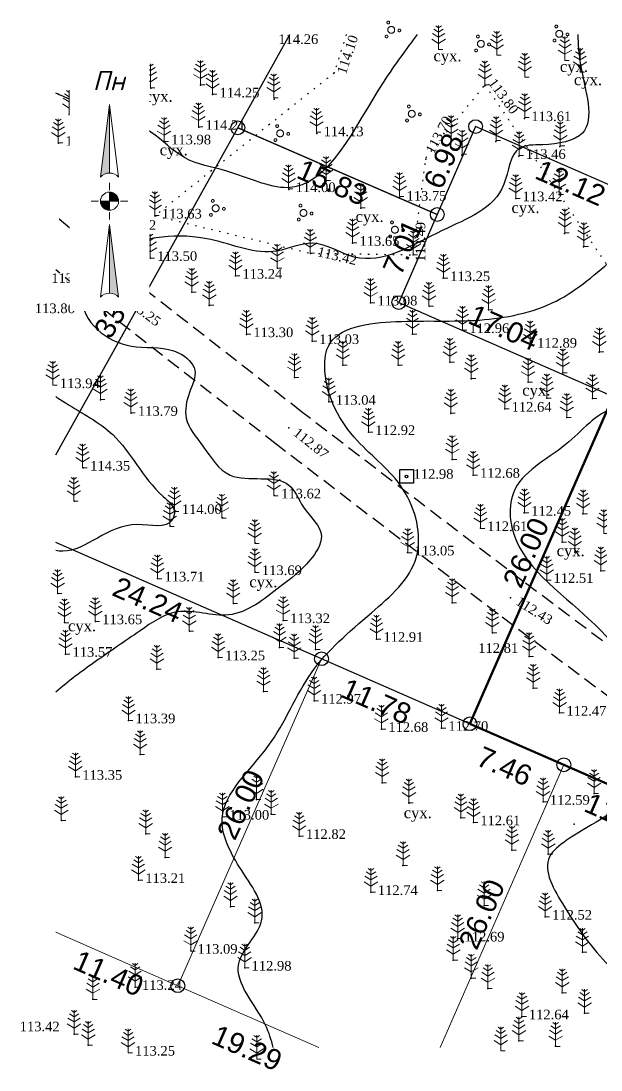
# Model space of a CAD drawing. Header units: millimetres. Extents: x 5405551.2 to 5405638.4, y 5525115.8 to 5525193.9.
# Drawn here: x 5405551.2 to 5405593.4, y 5525115.8 to 5525192.2 of the extents above; entities that cross this region are included whole.
import ezdxf
from ezdxf.enums import TextEntityAlignment as Align

# ---------------------------------------------------------------- set-up
doc = ezdxf.new("R2010")
doc.units = ezdxf.units.MM
doc.set_wipeout_variables(frame=1)
for name, pattern in [('DASHEDX2', [1.5, 1, -0.5]), ('HIDDEN', [0.5, 0, -0.5]), ('суцільна', [50, 50, 0])]:
    doc.linetypes.add(name, pattern=pattern)
for name, color, linetype, lineweight in [('#Лист (текст_ПН)', 250, 'Continuous', 0), ('#Штамп', 250, 'Continuous', 0), ('Контур', 7, 'HIDDEN', 30), ('ТОЧКИ', 7, 'Continuous', 30), ('усл. знак', 7, 'суцільна', 20)]:
    doc.layers.add(name, color=color, linetype=linetype, lineweight=lineweight)
for name, color, linetype in [('SC007', 7, 'Continuous'), ('горизонтали', 42, 'Continuous'), ('дороги', 7, 'Continuous'), ('Ділянки_Межі', 10, 'Continuous'), ('надписи', 7, 'Continuous'), ('отметки', 7, 'Continuous'), ('промеры', 185, 'Continuous'), ('Растительность', 7, 'Continuous')]:
    doc.layers.add(name, color=color, linetype=linetype)
doc.styles.get("Standard").update_dxf_attribs({"font": 'arial.ttf'})
doc.styles.add('times', font='times.ttf')
doc.styles.add('Мой_Топо', font='isocpeui.ttf')

# ---------------------------------------------------------------- blocks, each defined once
blk = doc.blocks.new('SYMBOL902')
at = {"layer": 'SC007'}
blk.add_lwpolyline([(-1.25, -1.25), (-1.25, 1.25), (1.25, 1.25), (1.25, -1.25)], close=True, dxfattribs=at)
blk.add_circle((0, 0), 0.25, dxfattribs=at)
blk = doc.blocks.new('A$C51FE15A3')
at = {"layer": 'Растительность', "color": 94, "lineweight": 0}
for points in [[(-0.201, 1.726), (0, 1.584), (0.201, 1.726)], [(0, 1.75), (0, 0), (0.319, 0)], [(-0.447, 1.172), (0, 0.895), (0.447, 1.172)], [(-0.343, 1.489), (0, 1.267), (0.343, 1.489)], [(-0.493, 0.753), (0, 0.444), (0.493, 0.753)]]:
    blk.add_lwpolyline(points, dxfattribs=at)
blk = doc.blocks.new('A$C72385B22')
at = {"layer": 'усл. знак'}
for centre, radius in [((0, 0), 0.625), ((-0.02, 1.49), 0.25), ((-1.29, -0.64), 0.25), ((1.28, -0.76), 0.25)]:
    blk.add_circle(centre, radius, dxfattribs=at)
blk = doc.blocks.new('*U6')
at = {"color": 0}
for points in [[(-0.113, 0), (-0.109, -0.029), (-0.097, -0.056)], [(-0.113, 0), (-0.097, -0.056), (0, 0)], [(-0.097, -0.056), (0, -0.113), (0, 0)], [(-0.097, -0.056), (-0.08, -0.08), (-0.056, -0.097)], [(-0.097, -0.056), (-0.056, -0.097), (0, -0.113)], [(-0.056, -0.097), (-0.029, -0.109), (0, -0.113)]]:
    blk.add_solid(points, dxfattribs=at)
blk = doc.blocks.new('*U7')
at = {"color": 0}
for points in [[(0, 0), (0.097, 0.056), (0, 0.113)], [(0.097, 0.056), (0.029, 0.109), (0, 0.113)], [(0, 0), (0.113, 0), (0.097, 0.056)], [(0.097, 0.056), (0.056, 0.097), (0.029, 0.109)], [(0.097, 0.056), (0.08, 0.08), (0.056, 0.097)], [(0.113, 0), (0.109, 0.029), (0.097, 0.056)]]:
    blk.add_solid(points, dxfattribs=at)
blk = doc.blocks.new('*U8')
at = {"color": 0}
for points in [[(0, -1.136), (0.021, -1.138), (0, -0.288)], [(0.021, -1.138), (0.042, -1.142), (0, -0.288)], [(0.042, -1.142), (0.062, -1.15), (0, -0.288)], [(0.062, -1.15), (0.081, -1.16), (0, -0.288)], [(0.081, -1.16), (0.098, -1.173), (0, -0.288)], [(0.098, -1.173), (0.113, -1.188), (0, -0.288)]]:
    blk.add_solid(points, dxfattribs=at)
blk = doc.blocks.new('*U9')
at = {"color": 0}
for points in [[(-0.113, 0.297), (-0.098, 0.312), (0, 1.197)], [(-0.098, 0.312), (-0.081, 0.325), (0, 1.197)], [(-0.081, 0.325), (-0.062, 0.335), (0, 1.197)], [(-0.062, 0.335), (-0.042, 0.343), (0, 1.197)], [(-0.042, 0.343), (-0.021, 0.347), (0, 1.197)], [(-0.021, 0.347), (0, 0.349), (0, 1.197)]]:
    blk.add_solid(points, dxfattribs=at)
blk = doc.blocks.new('#Північ')
at = {"color": 7}
blk.add_wipeout([(-2.901, 10.635), (2.901, 10.635), (2.901, -7.981), (-2.901, -7.981)], dxfattribs=at).dxf.layer = '#Лист (текст_ПН)'
at = {"layer": '#Лист (текст_ПН)'}
for p, q in [((-0.663, 1.748), (0, 7.043)), ((0, 7.043), (0, 2.052)), ((0, 7.043), (0.663, 1.748)), ((0, 1.337), (0, 0.807)), ((-1.337, 0), (-0.807, 0)), ((-0.662, 0), (0.662, 0)), ((0, 0.662), (0, -0.662)), ((1.337, 0), (0.807, 0)), ((0, -1.337), (0, -0.807)), ((-0.663, -6.99), (0, -1.695)), ((0, -1.695), (0.663, -6.99)), ((0, -1.695), (0, -6.686))]:
    blk.add_line(p, q, dxfattribs=at)
at = {"layer": '#Лист (текст_ПН)', "flags": 128}
for points in [[(0, 7.043), (-0.663, 1.748, -0.218585), (0, 2.052)], [(0, 0), (-0.662, 0, 0.414214), (0, -0.662)]]:
    blk.add_lwpolyline(points, format="xyb", close=True, dxfattribs=at)
at = {"layer": '#Лист (текст_ПН)'}
blk.add_circle((0, 0), 0.662, dxfattribs=at)
for centre in [(0, 1.178), (0, -7.56)]:
    blk.add_arc(centre, 0.874, 40.67981, 139.32019, dxfattribs=at)
at = {"layer": '#Лист (текст_ПН)', "xscale": 5.883850111352785, "yscale": 5.883850111352785, "zscale": 5.883850111352785}
for name in ['*U9', '*U6', '*U7', '*U8']:
    blk.add_blockref(name, (0, 0), dxfattribs=at)
at = {"layer": '#Лист (текст_ПН)', "style": 'Мой_Топо'}
blk.add_text('Пн', height=1.4, dxfattribs=at).set_placement((-1.217, 8.077))

msp = doc.modelspace()

# ---------------------------------------------------------------- linework, layer by layer
at = {"layer": 'горизонтали', "color": 32}
for points, knots in [([(5405580.041, 5525191.23, 114), (5405579.261, 5525190.16, 114), (5405576.124, 5525186.066, 114), (5405572.81, 5525178.256, 114), (5405566.621, 5525181.376, 114), (5405562.989, 5525181.896, 114), (5405560.657, 5525184.513, 114), (5405557.313, 5525185.481, 114), (5405555.208, 5525186.296, 114), (5405553.905, 5525186.879, 114), (5405553.731, 5525186.955, 114)], [25.437347, 25.437347, 25.437347, 25.437347, 29.319813, 39.765416, 44.323804, 47.57079, 50.637161, 54.318274, 57.561046, 58.054114, 58.054114, 58.054114, 58.054114]), ([(5405591.73, 5525191.23, 113.503), (5405591.74, 5525190.52, 113.503), (5405591.96, 5525187.985, 113.499), (5405593.459, 5525183.771, 113.485), (5405589.635, 5525183.133, 113.527), (5405586.83, 5525183.24, 113.43), (5405586.589, 5525178.804, 113.548), (5405581.428, 5525177.082, 113.48), (5405576.551, 5525173.804, 113.503), (5405572.622, 5525176.579, 113.5), (5405569.087, 5525174.795, 113.5), (5405564.473, 5525176.966, 113.5), (5405559.332, 5525176.496, 113.5), (5405556.352, 5525174.074, 113.5), (5405555.223, 5525171.651, 113.5), (5405556.917, 5525169.221, 113.5), (5405559.7, 5525168.24, 113.5), (5405562.296, 5525168.621, 113.5), (5405564.249, 5525166.844, 113.5), (5405563.352, 5525165.101, 113.5), (5405562.942, 5525163.059, 113.5), (5405564.629, 5525161.171, 113.5), (5405566.363, 5525158.158, 113.5), (5405570.613, 5525159.534, 113.5), (5405571.684, 5525156.553, 113.5), (5405573.627, 5525154.949, 113.5), (5405572.051, 5525152.507, 113.5), (5405569.761, 5525150.82, 113.5), (5405566.616, 5525148.238, 113.5), (5405562.705, 5525149.803, 113.5), (5405559.579, 5525147.6, 113.5), (5405556.731, 5525145.675, 113.5), (5405554.65, 5525144.148, 113.5), (5405553.731, 5525143.345, 113.5)], [33.782068, 33.782068, 33.782068, 33.782068, 35.810203, 40.782036, 43.797836, 45.537195, 48.357075, 53.995017, 60.660267, 63.870018, 66.510094, 71.403611, 78.276616, 80.570134, 82.821428, 85.493431, 88.242658, 91.392174, 93.090703, 94.746096, 96.646313, 99.00528, 101.912727, 106.243838, 108.163109, 110.655399, 112.587254, 115.519591, 119.766213, 123.497413, 126.54295, 130.488841, 134.100244, 134.100244, 134.100244, 134.100244]), ([(5405569.559, 5525117.477), (5405569.422, 5525118.023), (5405568.806, 5525120.123), (5405565.633, 5525123.218), (5405569.898, 5525126.87), (5405567.01, 5525130.436), (5405564.813, 5525135.049), (5405569.793, 5525139.231), (5405571.886, 5525145.046), (5405576.408, 5525148.838), (5405580.91, 5525152.767), (5405579.483, 5525158.546), (5405575.249, 5525161.535), (5405573.148, 5525165.322), (5405573.447, 5525169.884), (5405579.177, 5525170.538), (5405584.324, 5525170.172), (5405590.317, 5525171.304), (5405595.363, 5525175.98), (5405600.978, 5525179.595), (5405605.773, 5525185.68), (5405608.334, 5525189.233), (5405610.395, 5525191.23)], [260.247839, 260.247839, 260.247839, 260.247839, 261.95275, 266.836168, 270.378711, 274.599254, 278.374828, 284.568748, 290.803381, 296.97347, 302.199909, 307.230718, 312.080641, 317.652517, 319.446244, 324.715379, 330.803804, 336.542026, 341.909048, 351.135292, 356.471323, 364.821871, 364.821871, 364.821871, 364.821871]), ([(5405631.255, 5525191.23), (5405628.768, 5525187.724), (5405619.683, 5525182.406), (5405605.87, 5525177.649), (5405602.107, 5525168.069), (5405597.566, 5525163.574), (5405596.028, 5525164.185), (5405593.433, 5525164.191), (5405590.954, 5525160.883), (5405586.965, 5525159.117), (5405586.523, 5525153.415), (5405591.743, 5525149.767), (5405595.996, 5525145.101), (5405598.147, 5525140.306), (5405595.998, 5525135.121), (5405592.302, 5525133.657), (5405588.798, 5525130.974), (5405591.168, 5525126.951), (5405593.956, 5525122.982), (5405598.23, 5525120.109), (5405600.23, 5525118.04), (5405600.735, 5525117.477)], [46.765871, 46.765871, 46.765871, 46.765871, 60.280074, 74.750885, 89.023871, 90.640593, 91.784027, 93.610326, 98.076593, 103.244221, 105.220832, 113.967103, 119.548086, 124.864016, 128.424184, 134.979892, 136.668136, 140.471916, 145.840127, 152.573567, 154.934722, 154.934722, 154.934722, 154.934722]), ([(5405553.731, 5525164.864, 113.999), (5405553.981, 5525164.704, 113.999), (5405555.363, 5525163.797, 114), (5405558.719, 5525162.071, 114.025), (5405560.155, 5525158.595, 113.911), (5405562.53, 5525156.801, 114.055), (5405562.057, 5525155.107, 113.802), (5405558.149, 5525156.361, 114.185), (5405555.773, 5525153.418, 114.021), (5405553.908, 5525153.62, 113.994), (5405553.731, 5525153.654, 113.992)], [89.096324, 89.096324, 89.096324, 89.096324, 89.991548, 94.086682, 99.889377, 101.25486, 101.908936, 104.462973, 110.221445, 110.818035, 110.818035, 110.818035, 110.818035])]:
    msp.add_open_spline(points, degree=3, knots=knots, dxfattribs=at)
at = {"layer": 'дороги', "color": 7, "linetype": 'DASHEDX2'}
for points in [[(5405632.429, 5525117.477), (5405624.667, 5525123.407), (5405607.518, 5525136.943), (5405604.341, 5525138.988), (5405587.749, 5525151.404), (5405571.622, 5525163.765), (5405559.38, 5525173.314), (5405553.731, 5525177.98)], [(5405627.488, 5525117.477), (5405622.827, 5525121.037), (5405605.772, 5525134.499), (5405602.629, 5525136.522), (5405585.937, 5525149.012), (5405569.786, 5525161.391), (5405557.502, 5525170.974), (5405553.731, 5525174.089)]]:
    msp.add_lwpolyline(points, dxfattribs=at)
at = {"layer": 'Ділянки_Межі'}
for points in [[(5405600.431, 5525191.23), (5405595.399, 5525179.672), (5405584.293, 5525184.52), (5405581.506, 5525178.12), (5405566.985, 5525184.427)], [(5405566.985, 5525184.427), (5405570.774, 5525191.23)], [(5405553.731, 5525160.631), (5405566.985, 5525184.427), (5405581.506, 5525178.12), (5405578.696, 5525171.702), (5405594.305, 5525164.868), (5405583.877, 5525141.051), (5405573.079, 5525145.778), (5405553.731, 5525154.249)]]:
    msp.add_lwpolyline(points, dxfattribs=at)
at = {"layer": 'Ділянки_Межі', "lineweight": 50}
msp.add_lwpolyline([(5405583.877, 5525141.051), (5405594.305, 5525164.868), (5405611.949, 5525157.143), (5405601.521, 5525133.326), (5405590.715, 5525138.057)], close=True, dxfattribs=at)
at = {"layer": 'Ділянки_Межі', "lineweight": 0}
for points in [[(5405553.731, 5525154.249), (5405573.079, 5525145.778), (5405562.618, 5525121.976), (5405553.732, 5525125.866)], [(5405562.618, 5525121.976), (5405573.079, 5525145.778), (5405583.877, 5525141.051), (5405590.715, 5525138.057), (5405581.705, 5525117.477)], [(5405581.705, 5525117.477), (5405590.715, 5525138.057), (5405601.521, 5525133.326), (5405608.375, 5525130.325), (5405602.74, 5525117.477)], [(5405572.894, 5525117.477), (5405562.618, 5525121.976)]]:
    msp.add_lwpolyline(points, dxfattribs=at)
at = {"layer": 'Контур', "color": 7, "linetype": 'HIDDEN'}
for points, elevation in [([(5405574.88, 5525191.23), (5405573.996, 5525188.427)], 114.131), ([(5405573.996, 5525188.427), (5405560.958, 5525178.03), (5405572.26, 5525175.3)], 114.131), ([(5405572.26, 5525175.3), (5405579.75, 5525175.19), (5405580.68, 5525182.24), (5405584.97, 5525187.56)], 114.131), ([(5405584.97, 5525187.56), (5405594.35, 5525173.72)], 113.798)]:
    msp.add_lwpolyline(points, dxfattribs=dict(at, elevation=elevation))
at = {"layer": 'отметки', "color": 7}
for p in [(5405573.996, 5525188.427, 114.1), (5405555.989, 5525187.874, 114.08), (5405560.646, 5525187.315, 114.314), (5405564.278, 5525187.545, 114.256), (5405584.956, 5525187.491, 113.798), (5405565.154, 5525186.845, 114.252), (5405569.629, 5525186.514, 114.197), (5405557.839, 5525186.336, 114.108), (5405554.72, 5525185.411, 113.934), (5405587.85, 5525185.117, 113.611), (5405564.138, 5525184.486, 114.214), (5405553.93, 5525183.323, 113.907), (5405557.441, 5525183.457, 113.73), (5405561.631, 5525183.425, 113.975), (5405572.732, 5525184.018, 114.131), (5405582.512, 5525183.497, 113.835), (5405585.768, 5525183.442, 113.637), (5405590.436, 5525183.068, 113.49), (5405558.655, 5525182.163, 113.792), (5405580.677, 5525182.159, 113.695), (5405583.296, 5525182.445, 113.725), (5405587.444, 5525182.368, 113.458), (5405573.417, 5525180.577, 113.942), (5405570.696, 5525179.952, 113.995), (5405590.367, 5525179.583, 113.286), (5405578.763, 5525179.329, 113.747), (5405587.214, 5525179.288, 113.422), (5405560.958, 5525178.03, 113.627), (5405575.937, 5525178.586, 113.775), (5405557.638, 5525177.204, 113.615), (5405590.764, 5525176.748, 113.21), (5405575.343, 5525176.041, 113.645), (5405592.153, 5525175.754, 113.164), (5405560.62, 5525174.943, 113.501), (5405572.268, 5525175.288, 113.425), (5405579.749, 5525175.175, 113.488), (5405569.867, 5525174.217, 113.375), (5405566.819, 5525173.649, 113.236), (5405581.945, 5525173.474, 113.253), (5405558.441, 5525172.144, 113.246), (5405563.634, 5525172.463, 113.354), (5405564.913, 5525171.504, 113.286), (5405576.649, 5525171.701, 113.084), (5405580.904, 5525171.447, 113.236), (5405585.239, 5525171.184, 113.03), (5405583.337, 5525169.692, 112.964), (5405567.614, 5525169.393, 113.297), (5405572.41, 5525168.89, 113.031), (5405579.699, 5525169.407, 112.923), (5405588.27, 5525168.625, 112.89), (5405593.277, 5525168.109, 112.707), (5405582.43, 5525167.362, 112.715), (5405574.633, 5525167.158, 112.955), (5405578.656, 5525167.155, 112.828), (5405590.644, 5525166.601, 112.742), (5405571.105, 5525166.259, 113.024), (5405583.979, 5525166.167, 112.682), (5405588.11, 5525165.923, 112.712), (5405556.998, 5525164.639, 113.847), (5405573.62, 5525164.473, 113.038), (5405589.482, 5525164.758, 112.619), (5405592.797, 5525164.724, 112.556), (5405559.217, 5525163.664, 113.787), (5405582.485, 5525163.644, 112.715), (5405586.416, 5525163.967, 112.636), (5405590.928, 5525163.346, 112.546), (5405570.704, 5525162.578, 112.869), (5405576.491, 5525162.267, 112.922), (5405555.741, 5525159.68, 114.35), (5405582.592, 5525160.284, 112.646), (5405584.114, 5525159.152, 112.68), (5405569.638, 5525157.652, 113.624), (5405555.095, 5525157.249, 114.254), (5405562.411, 5525156.517, 114.001), (5405565.875, 5525156.026, 113.925), (5405587.839, 5525156.394, 112.445), (5405592.11, 5525156.333, 112.378), (5405562.062, 5525155.421, 113.914), (5405584.643, 5525155.274, 112.605), (5405568.266, 5525154.191, 113.923), (5405590.598, 5525154.264, 112.443), (5405591.514, 5525153.548, 112.404), (5405579.348, 5525153.503, 113.052), (5405568.241, 5525152.073, 113.689), (5405593.401, 5525152.174, 112.332), (5405561.149, 5525151.609, 113.711), (5405589.462, 5525151.502, 112.506), (5405553.884, 5525150.54, 113.797), (5405566.666, 5525149.81, 113.572), (5405582.593, 5525149.857, 112.932), (5405586.843, 5525150.208, 112.433), (5405554.379, 5525148.406, 113.643), (5405556.62, 5525148.494, 113.646), (5405570.289, 5525148.572, 113.325), (5405563.458, 5525147.797, 113.36), (5405585.513, 5525147.659, 112.809), (5405577.084, 5525147.212, 112.912), (5405554.453, 5525146.122, 113.566), (5405570.02, 5525146.589, 113.108), (5405572.651, 5525146.44, 113.018), (5405588.191, 5525145.941, 112.662), (5405565.565, 5525145.863, 113.247), (5405571.094, 5525145.828, 113.097), (5405561.101, 5525145.013, 113.362), (5405588.492, 5525143.646, 112.532), (5405568.862, 5525143.402, 113.094), (5405572.545, 5525142.712, 112.972), (5405590.406, 5525141.836, 112.47), (5405559.032, 5525141.282, 113.394), (5405577.444, 5525140.657, 112.676), (5405581.812, 5525140.733, 112.703), (5405559.878, 5525138.814, 113.277), (5405555.168, 5525137.171, 113.35), (5405577.495, 5525136.75, 112.754), (5405592.917, 5525135.959, 112.543), (5405568.352, 5525135.526, 112.944), (5405579.439, 5525135.282, 112.73), (5405579.468, 5525135.273, 112.732), (5405589.2, 5525135.352, 112.59), (5405569.42, 5525134.454, 112.911), (5405554.141, 5525134.005, 113.362), (5405565.863, 5525134.264, 112.998), (5405583.222, 5525134.2, 112.578), (5405584.136, 5525133.856, 112.608), (5405591.472, 5525133.744, 112.506), (5405560.282, 5525133.03, 113.209), (5405571.447, 5525132.862, 112.819), (5405586.94, 5525131.841, 112.582), (5405589.584, 5525131.543, 112.499), (5405561.698, 5525131.318, 113.209), (5405579.008, 5525130.718, 112.697), (5405559.751, 5525129.659, 113.21), (5405576.679, 5525128.78, 112.74), (5405581.513, 5525128.9, 112.682), (5405566.447, 5525127.729, 113.044), (5405584.91, 5525127.817, 112.642), (5405589.36, 5525126.987, 112.516), (5405568.224, 5525126.551, 113.02), (5405582.988, 5525125.396, 112.691), (5405563.558, 5525124.505, 113.087), (5405582.67, 5525123.831, 112.702), (5405592.068, 5525124.412, 112.526), (5405567.486, 5525123.277, 112.984), (5405583.978, 5525122.531, 112.735), (5405559.51, 5525121.874, 113.245), (5405585.187, 5525121.778, 112.69), (5405590.595, 5525121.462, 112.574), (5405556.442, 5525120.985, 113.216), (5405592.227, 5525119.976, 112.655), (5405587.669, 5525119.73, 112.645), (5405555.073, 5525118.454, 113.28), (5405556.101, 5525117.656, 113.33), (5405587.45, 5525117.953, 112.662), (5405590.117, 5525117.563, 112.7)]:
    msp.add_point(p, dxfattribs=at)
at = {"layer": 'ТОЧКИ'}
for centre in [(5405566.985, 5525184.427), (5405584.293, 5525184.52), (5405581.506, 5525178.12), (5405578.696, 5525171.702, 107.24), (5405573.079, 5525145.778, 107.24), (5405583.877, 5525141.051, 107.24), (5405590.715, 5525138.057, 107.24), (5405562.618, 5525121.976)]:
    msp.add_circle(centre, 0.5, dxfattribs=at)

# ---------------------------------------------------------------- block references
at = {"layer": 'отметки', "color": 7, "xscale": 0.400000000372529, "yscale": 0.400000000372529, "zscale": 0.400000000372529}
msp.add_blockref('SYMBOL902', (5405579.27, 5525159.05, 112.98), dxfattribs=at)
at = {"layer": 'Растительность', "color": 7}
for p in [(5405581.599, 5525190.134, 112.146), (5405585.832, 5525189.708, 113.457), (5405590.797, 5525189.339, 112.09), (5405591.9, 5525188.476, 112.09), (5405555.98, 5525187.89, 114.08), (5405587.873, 5525188.112, 113.457), (5405560.63, 5525187.34, 114.32), (5405564.26, 5525187.57, 114.26), (5405584.97, 5525187.56, 113.798), (5405557.82, 5525186.36, 114.11), (5405565.14, 5525186.87, 114.25), (5405569.6, 5525186.61, 114.2), (5405554.71, 5525185.42, 113.93), (5405587.87, 5525185.18, 113.62), (5405564.12, 5525184.51, 114.22), (5405572.71, 5525184.12, 114.14), (5405553.92, 5525183.33, 113.91), (5405557.43, 5525183.47, 113.73), (5405561.62, 5525183.44, 113.98), (5405582.52, 5525183.58, 113.84), (5405585.79, 5525183.51, 113.64), (5405590.46, 5525183.12, 113.49), (5405583.31, 5525182.52, 113.73), (5405587.46, 5525182.42, 113.46), (5405558.65, 5525182.17, 113.79), (5405573.41, 5525180.6, 113.94), (5405570.68, 5525179.98, 114), (5405578.76, 5525179.42, 113.76), (5405587.214, 5525179.288, 113.422), (5405590.367, 5525179.583, 113.286), (5405575.93, 5525178.61, 113.78), (5405560.95, 5525178.04, 113.63), (5405557.63, 5525177.21, 113.62), (5405590.79, 5525176.79, 113.21), (5405575.34, 5525176.06, 113.65), (5405592.18, 5525175.79, 113.17), (5405560.61, 5525174.95, 113.5), (5405572.26, 5525175.3, 113.42), (5405579.75, 5525175.19, 113.49), (5405569.86, 5525174.22, 113.38), (5405566.82, 5525173.65, 113.24), (5405581.95, 5525173.48, 113.25), (5405563.63, 5525172.47, 113.35), (5405576.65, 5525171.7, 113.08), (5405564.91, 5525171.51, 113.29), (5405580.9, 5525171.45, 113.24), (5405585.24, 5525171.19, 113.03), (5405567.61, 5525169.4, 113.3), (5405579.7, 5525169.41, 112.92), (5405583.34, 5525169.69, 112.96), (5405572.41, 5525168.89, 113.03), (5405588.27, 5525168.63, 112.89), (5405593.3, 5525168.12, 112.71), (5405574.63, 5525167.16, 112.95), (5405578.66, 5525167.15, 112.83), (5405582.43, 5525167.36, 112.72), (5405590.64, 5525166.6, 112.74), (5405553.51, 5525165.69, 113.94), (5405571.1, 5525166.26, 113.02), (5405583.98, 5525166.17, 112.68), (5405588.11, 5525165.92, 112.71), (5405589.48, 5525164.76, 112.62), (5405556.98, 5525164.65, 113.85), (5405573.62, 5525164.48, 113.04), (5405592.8, 5525164.73, 112.56), (5405559.19, 5525163.67, 113.79), (5405582.49, 5525163.65, 112.72), (5405586.42, 5525163.97, 112.64), (5405590.93, 5525163.35, 112.55), (5405576.49, 5525162.27, 112.92), (5405582.6, 5525160.29, 112.65), (5405555.69, 5525159.68, 114.35), (5405584.12, 5525159.15, 112.68), (5405555.05, 5525157.25, 114.26), (5405569.61, 5525157.65, 113.63), (5405562.37, 5525156.51, 114), (5405587.85, 5525156.39, 112.45), (5405565.83, 5525156.02, 113.93), (5405592.12, 5525156.33, 112.38), (5405562.03, 5525155.41, 113.92), (5405584.65, 5525155.27, 112.61), (5405593.62, 5525154.89, 112.33), (5405568.22, 5525154.17, 113.93), (5405590.6, 5525154.26, 112.44), (5405579.35, 5525153.5, 113.05), (5405591.52, 5525153.55, 112.4), (5405568.22, 5525152.06, 113.69), (5405593.41, 5525152.17, 112.33), (5405561.13, 5525151.6, 113.71), (5405589.47, 5525151.5, 112.51), (5405553.87, 5525150.53, 113.8), (5405566.65, 5525149.8, 113.57), (5405582.59, 5525149.86, 112.93), (5405554.37, 5525148.4, 113.64), (5405556.61, 5525148.49, 113.65), (5405570.28, 5525148.57, 113.32), (5405563.45, 5525147.79, 113.36), (5405577.08, 5525147.21, 112.91), (5405585.51, 5525147.66, 112.81), (5405570.02, 5525146.59, 113.11), (5405572.65, 5525146.44, 113.02), (5405554.44, 5525146.12, 113.57), (5405565.56, 5525145.86, 113.25), (5405571.09, 5525145.83, 113.1), (5405588.19, 5525145.94, 112.66), (5405561.1, 5525145.01, 113.36), (5405568.86, 5525143.4, 113.09), (5405588.49, 5525143.64, 112.53), (5405572.54, 5525142.71, 112.97), (5405559.03, 5525141.28, 113.39), (5405590.41, 5525141.83, 112.47), (5405577.44, 5525140.66, 112.68), (5405581.81, 5525140.73, 112.7), (5405559.88, 5525138.81, 113.28), (5405555.16, 5525137.17, 113.35), (5405577.49, 5525136.75, 112.75), (5405592.92, 5525135.96, 112.54), (5405568.35, 5525135.53, 112.94), (5405579.44, 5525135.28, 112.73), (5405589.2, 5525135.35, 112.59), (5405565.86, 5525134.26, 113), (5405569.42, 5525134.45, 112.91), (5405554.14, 5525134, 113.36), (5405583.22, 5525134.2, 112.58), (5405584.14, 5525133.86, 112.61), (5405560.28, 5525133.03, 113.21), (5405571.45, 5525132.86, 112.82), (5405561.7, 5525131.32, 113.21), (5405586.94, 5525131.84, 112.58), (5405589.58, 5525131.54, 112.5), (5405579.01, 5525130.72, 112.7), (5405559.75, 5525129.66, 113.21), (5405581.51, 5525128.9, 112.68), (5405576.68, 5525128.78, 112.74), (5405566.45, 5525127.73, 113.04), (5405584.91, 5525127.82, 112.64), (5405589.36, 5525126.99, 112.52), (5405568.22, 5525126.55, 113.02), (5405582.99, 5525125.4, 112.69), (5405563.56, 5525124.5, 113.09), (5405592.07, 5525124.41, 112.53), (5405582.67, 5525123.83, 112.7), (5405567.49, 5525123.28, 112.98), (5405583.98, 5525122.53, 112.73), (5405559.51, 5525121.87, 113.24), (5405585.19, 5525121.78, 112.69), (5405590.6, 5525121.46, 112.57), (5405556.44, 5525120.98, 113.22), (5405587.67, 5525119.73, 112.64), (5405592.23, 5525119.98, 112.66), (5405555.07, 5525118.45, 113.28), (5405556.1, 5525117.65, 113.33), (5405587.45, 5525117.95, 112.66), (5405590.12, 5525117.56, 112.7), (5405559, 5525117.09, 113.25), (5405586.13, 5525117.23, 112.76), (5405568.36, 5525116.62, 113.06)]:
    msp.add_blockref('A$C51FE15A3', p, dxfattribs=at)
at = {"layer": 'усл. знак', "color": 7, "linetype": 'суцільна', "lineweight": 13, "xscale": 0.3999999998750298, "yscale": 0.3999999998750298, "zscale": 0.3999999998750298, "rotation": 265.3647753868261}
for p in [(5405578.152, 5525191.563), (5405590.383, 5525191.272), (5405584.676, 5525190.544), (5405579.647, 5525185.451), (5405570.065, 5525184.025), (5405565.375, 5525178.574), (5405571.763, 5525178.234), (5405578.423, 5525177.012)]:
    msp.add_blockref('A$C72385B22', p, dxfattribs=at)

# ---------------------------------------------------------------- texts
at = {"layer": 'надписи', "color": 7, "style": 'times'}
for p in [(5405581.225, 5525190.073, 111.861), (5405590.429, 5525189.299, 111.861), (5405591.45, 5525188.333, 111.861), (5405560.2, 5525187.126, 111.861), (5405557.456, 5525186.179, 111.861), (5405561.3, 5525183.226, 111.861), (5405586.904, 5525179.027, 111.861), (5405575.554, 5525178.377, 111.861), (5405587.686, 5525165.735, 111.861), (5405590.195, 5525154.045, 111.861), (5405567.824, 5525151.78, 111.861), (5405554.626, 5525148.579, 111.861), (5405579.062, 5525134.969, 111.861)]:
    msp.add_text('сух.', height=0.8, dxfattribs=at).set_placement(p, align=Align.TOP_LEFT)
at = {"layer": 'отметки', "color": 7, "style": 'times'}
for s, p in [('114.26', (5405569.936, 5525191.235, 114.262)), ('114.08', (5405556.489, 5525188.374, 114.08)), ('114.25', (5405565.654, 5525187.345, 114.252)), ('113.61', (5405588.35, 5525185.617, 113.611)), ('114.21', (5405564.638, 5525184.986, 114.214)), ('114.13', (5405573.232, 5525184.518, 114.131)), ('113.91', (5405554.43, 5525183.823, 113.907)), ('113.98', (5405562.131, 5525183.925, 113.975)), ('113.46', (5405587.944, 5525182.868, 113.458)), ('114.00', (5405571.196, 5525180.452, 113.995)), ('113.75', (5405579.263, 5525179.829, 113.747)), ('113.42', (5405587.714, 5525179.788, 113.422)), ('113.63', (5405561.458, 5525178.53, 113.627)), ('113.62', (5405558.138, 5525177.704, 113.615)), ('113.65', (5405575.843, 5525176.541, 113.645)), ('113.50', (5405561.12, 5525175.443, 113.501)), ('113.24', (5405567.319, 5525174.149, 113.236)), ('113.72', (5405553.41, 5525173.839, 113.72)), ('113.25', (5405582.445, 5525173.974, 113.253)), ('113.08', (5405577.149, 5525172.201, 113.084)), ('113.86', (5405552.215, 5525171.639, 113.863)), ('113.30', (5405568.114, 5525169.893, 113.297)), ('112.96', (5405583.837, 5525170.192, 112.964)), ('113.03', (5405572.91, 5525169.39, 113.031)), ('112.89', (5405588.77, 5525169.125, 112.89)), ('113.94', (5405554.029, 5525166.181, 113.941)), ('113.04', (5405574.12, 5525164.973, 113.038)), ('112.64', (5405586.916, 5525164.467, 112.636)), ('113.79', (5405559.717, 5525164.164, 113.787)), ('112.92', (5405576.991, 5525162.767, 112.922)), ('114.35', (5405556.241, 5525160.18, 114.35)), ('112.68', (5405584.614, 5525159.652, 112.68)), ('112.98', (5405579.776, 5525159.582, 112.98)), ('113.62', (5405570.138, 5525158.152, 113.624)), ('114.00', (5405562.911, 5525157.017, 114.001)), ('112.45', (5405588.339, 5525156.894, 112.445)), ('112.61', (5405585.143, 5525155.774, 112.605)), ('113.05', (5405579.848, 5525154.003, 113.052)), ('113.71', (5405561.649, 5525152.109, 113.711)), ('113.69', (5405568.741, 5525152.573, 113.689)), ('112.51', (5405589.962, 5525152.002, 112.506)), ('113.65', (5405557.12, 5525148.994, 113.646)), ('113.32', (5405570.789, 5525149.072, 113.325)), ('112.91', (5405577.584, 5525147.712, 112.912)), ('112.81', (5405584.488, 5525146.907, 112.809)), ('113.57', (5405554.953, 5525146.622, 113.566)), ('113.25', (5405566.065, 5525146.363, 113.247)), ('112.97', (5405573.045, 5525143.212, 112.972)), ('112.47', (5405590.906, 5525142.336, 112.47)), ('113.39', (5405559.532, 5525141.782, 113.394)), ('112.68', (5405577.944, 5525141.157, 112.676)), ('112.70', (5405582.312, 5525141.233, 112.703)), ('113.35', (5405555.668, 5525137.671, 113.35)), ('112.59', (5405589.7, 5525135.852, 112.59)), ('113.00', (5405566.363, 5525134.764, 112.998)), ('112.61', (5405584.636, 5525134.356, 112.608)), ('112.82', (5405571.947, 5525133.362, 112.819)), ('113.21', (5405560.251, 5525130.159, 113.21)), ('112.74', (5405577.179, 5525129.28, 112.74)), ('112.52', (5405589.86, 5525127.487, 112.516)), ('112.69', (5405583.488, 5525125.896, 112.691)), ('113.09', (5405564.058, 5525125.005, 113.087)), ('112.98', (5405567.986, 5525123.777, 112.984)), ('113.24', (5405560.01, 5525122.374, 113.245)), ('112.64', (5405588.169, 5525120.23, 112.645)), ('113.42', (5405551.111, 5525119.356, 113.424)), ('113.25', (5405559.506, 5525117.588, 113.247))]:
    msp.add_text(s, height=0.7, dxfattribs=at).set_placement(p, align=Align.TOP_LEFT)
for s, rotation, p in [('114.10', 71.77569, (5405574.18, 5525188.498, 114.1)), ('113.80', 306.27918, (5405585.747, 5525188.114, 113.798)), ('113.70', 62.16759, (5405580.609, 5525182.798, 113.695)), ('113.49', 90, (5405579.93, 5525174.672, 113.488)), ('113.42', 346.55089, (5405572.888, 5525175.786, 113.425)), ('113.25', 323.08271, (5405559.141, 5525172.243, 113.246)), ('112.87', 321.1427, (5405571.407, 5525162.654, 112.869)), ('112.43', 327.64024, (5405587.533, 5525150.363, 112.433))]:
    msp.add_text(s, height=0.7, rotation=rotation, dxfattribs=at).set_placement(p, align=Align.TOP_LEFT)
at = {"layer": 'промеры', "char_height": 1.5, "attachment_point": 1}
for s, insert, rotation in [('6.98', (5405580.445, 5525180.451), 66.537), ('15.83', (5405571.763, 5525182.2), 336.35584), ('12.12', (5405589.108, 5525182.161), 336.35584), ('7.01', (5405577.481, 5525174.173), 66.537), ('33.11', (5405556.427, 5525169.723), 59.59258), ('17.04', (5405584.249, 5525171.624), 336.35584), ('26.00', (5405586.221, 5525151.403), 66.37949), ('24.24', (5405558.337, 5525151.806), 336.35584), ('11.78', (5405574.975, 5525144.42), 336.35584), ('7.46', (5405584.834, 5525139.46), 336.35584), ('26.00', (5405565.406, 5525133.098), 65.18604), ('11.80', (5405592.685, 5525136.087), 336.35584), ('26.00', (5405583, 5525125.083, 107.24), 66.37949), ('11.40', (5405555.484, 5525124.619), 336.35584), ('19.29', (5405565.564, 5525119.185), 336.35584)]:
    msp.add_mtext(s, dxfattribs=dict(at, insert=insert, rotation=rotation))

# ---------------------------------------------------------------- next in the draw order: block references
at = {"layer": '#Штамп'}
msp.add_blockref('#Північ', (5405557.645, 5525179.087, 931.373), dxfattribs=at)

doc.saveas('drawing.dxf')
